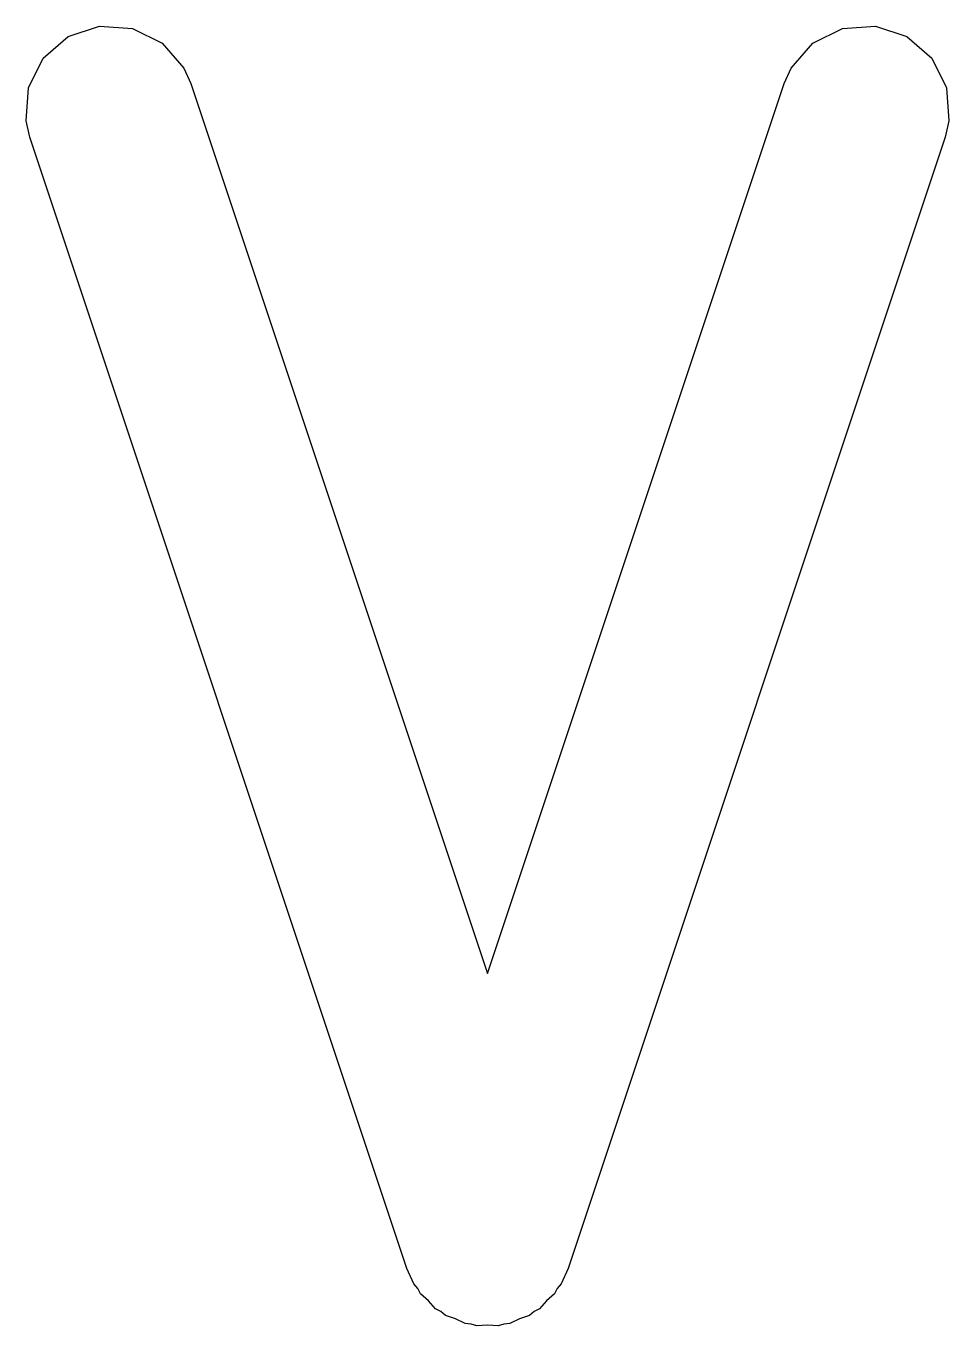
# Model space of a CAD drawing. Header units: millimetres. Extents: x 60 to 220, y -152 to -53.
# Drawn here: x 84.518 to 85.333, y -124.049 to -122.901 of the extents above; entities that cross this region are included whole.
import ezdxf

# ---------------------------------------------------------------- set-up
doc = ezdxf.new("R2010")
doc.units = ezdxf.units.MM
doc.layers.add('F.Silkscreen', color=41, linetype='CONTINUOUS', true_color=0xf2eda1)

msp = doc.modelspace()

# ---------------------------------------------------------------- linework, layer by layer
at = {"layer": 'F.Silkscreen', "linetype": 'CONTINUOUS'}
for p, q in [((84.55497, -122.909862), (84.582733, -122.900608)), ((84.582733, -122.900608), (84.611923, -122.902683)), ((85.238969, -122.902683), (85.268159, -122.900608)), ((85.268159, -122.900608), (85.295921, -122.909862)), ((84.532863, -122.929036), (84.55497, -122.909862)), ((84.611923, -122.902683), (84.638096, -122.915769)), ((85.212796, -122.91577), (85.238969, -122.902683)), ((85.295921, -122.909862), (85.318029, -122.929036)), ((84.638096, -122.915769), (84.65727, -122.937876)), ((85.193622, -122.937877), (85.212796, -122.91577)), ((84.519777, -122.955209), (84.532863, -122.929036)), ((85.318029, -122.929036), (85.331115, -122.95521)), ((84.65727, -122.937876), (84.663264, -122.951302)), ((85.187628, -122.951302), (85.193622, -122.937877)), ((84.517702, -122.984399), (84.519777, -122.955209)), ((84.663264, -122.951302), (84.925446, -123.737848)), ((84.925446, -123.737848), (85.187628, -122.951302)), ((85.331115, -122.95521), (85.33319, -122.9844)), ((84.520962, -122.998736), (84.517702, -122.984399)), ((85.33319, -122.9844), (85.32993, -122.998736)), ((84.854295, -123.998736), (84.520962, -122.998736)), ((85.32993, -122.998736), (84.996597, -123.998736)), ((84.860289, -124.012161), (84.854295, -123.998736)), ((84.996597, -123.998736), (84.990603, -124.012162)), ((84.863799, -124.016208), (84.860289, -124.012161)), ((84.990603, -124.012162), (84.987091, -124.01621)), ((84.866196, -124.021002), (84.863799, -124.016208)), ((84.873304, -124.027167), (84.866196, -124.021002)), ((84.984696, -124.021002), (84.977592, -124.027163)), ((84.987091, -124.01621), (84.984696, -124.021002)), ((84.879463, -124.034268), (84.873304, -124.027167)), ((84.884252, -124.036662), (84.879463, -124.034268)), ((84.888303, -124.040176), (84.884252, -124.036662)), ((84.966635, -124.036665), (84.962588, -124.040176)), ((84.971429, -124.034269), (84.966635, -124.036665)), ((84.977592, -124.027163), (84.971429, -124.034269)), ((84.897228, -124.04315), (84.888303, -124.040176)), ((84.905636, -124.047355), (84.897228, -124.04315)), ((84.91098, -124.047734), (84.905636, -124.047355)), ((84.916066, -124.04943), (84.91098, -124.047734)), ((84.925446, -124.048763), (84.916066, -124.04943)), ((84.934826, -124.04943), (84.925446, -124.048763)), ((84.939911, -124.047734), (84.934826, -124.04943)), ((84.945256, -124.047355), (84.939911, -124.047734)), ((84.953666, -124.043149), (84.945256, -124.047355)), ((84.962588, -124.040176), (84.953666, -124.043149))]:
    msp.add_line(p, q, dxfattribs=at)

doc.saveas('drawing.dxf')
